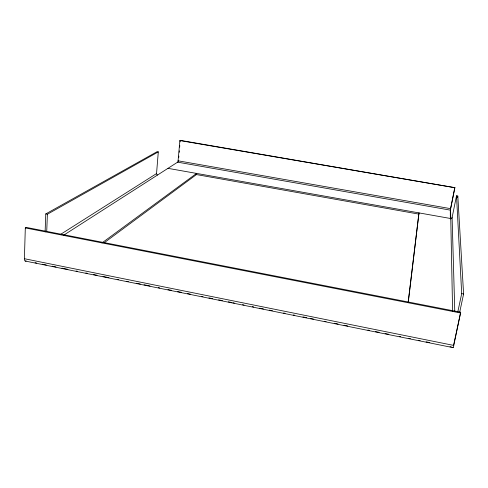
<?xml version="1.0" encoding="UTF-8"?>
<svg xmlns="http://www.w3.org/2000/svg" width="488" height="488" viewBox="0 0 488 488"><rect width="100%" height="100%" fill="white"/><g stroke="black" fill="none" stroke-linecap="round" stroke-linejoin="round"><path stroke-width="0.73" d="M26.132 260.903A3.642 1.653 -76.1 0 1 24.4 258.713L25.315 227.926L26.242 227.402L460.684 312.241L453.767 345.425A3.971 0.354 -80.2 0 1 452.968 347.273M45.103 231.904L45.78 213.927L157.112 151.683L158.301 151.89L156.538 173.576A1.25 1.141 53.1 0 0 157.618 174.978M46.726 231.464L47.391 214.232L158.301 151.89M452.602 311.216L450.576 208.98M178.083 160.808L179.895 140.562L180.267 140.355L454.865 187.685L450.637 208.669L178.083 160.808A1.159 0.342 -80.5 0 1 177.614 162.162L63.757 235.143M178.724 157.581L178.858 156.081M179.194 152.335L179.328 150.841M179.663 147.095L179.797 145.595M180.133 141.849L180.267 140.355M408.151 302.304L418.978 212.896L408.291 302.103M454.853 187.398L450.302 210.169L450.332 219.002M454.779 311.466L452.108 217.532L456.518 195.792L457.805 196.011L463.6 293.996L459.684 312.277M457.506 197.463L457.805 196.011M457.799 311.911L461.697 293.63L456.518 195.792M456.268 332.822L453.553 345.358M456.585 331.352L460.684 312.241M104.243 242.731L196.444 174.576L196.56 173.417L101.974 242.926M60.372 234.514L156.538 173.576M179.895 140.562L454.865 187.685M177.614 162.162L450.412 210.145M167.976 168.342L450.589 218.508A1.293 1.22 -0.8 0 0 452.108 217.532M195.596 174.423L418.881 214.11M45.78 213.927L47.391 214.232M461.697 293.63L463.6 293.996M25.315 227.926L460.721 313.015M24.4 258.713L453.767 345.425M35.087 262.715L36.576 263.02M42.547 264.228L46.281 264.984M52.247 266.192L55.98 266.942M61.952 268.15L67.917 269.358M76.128 271.023L77.616 271.322M85.827 272.981L87.322 273.286M93.287 274.494L97.02 275.25M102.992 276.458L108.958 277.666M117.169 279.325L118.663 279.63M126.868 281.289L128.362 281.588M136.573 283.254L140.3 284.004M144.033 284.76L150.005 285.968M158.21 287.633L159.704 287.932M167.915 289.591L171.642 290.348M177.614 291.556L181.347 292.312M187.313 293.52L190.302 294.124M201.489 296.387L202.984 296.692M208.956 297.9L212.683 298.656M218.654 299.864L222.388 300.614M228.353 301.822L231.343 302.426M232.831 302.731L234.325 303.03M242.536 304.695L244.024 304.994M252.235 306.659L253.73 306.958M259.695 308.166L263.428 308.922M269.4 310.13L272.383 310.734M283.577 312.997L285.071 313.302M293.276 314.961L294.77 315.26M302.981 316.925L306.708 317.682M310.441 318.432L313.424 319.036M324.618 321.305L326.112 321.604M334.317 323.263L338.05 324.02M344.022 325.228L347.749 325.984M367.897 330.059L369.392 330.364M375.363 331.572L379.091 332.328M385.062 333.536L388.796 334.286M399.239 336.403L400.733 336.702M408.944 338.367L410.432 338.666M418.643 340.331L420.137 340.63M426.103 341.838L429.837 342.594M449.985 346.669L451.473 346.974M25.23 261.043L453.09 347.645M178.376 161.168A2.312 0.677 -80.5 0 1 178.254 161.754"/></g></svg>
